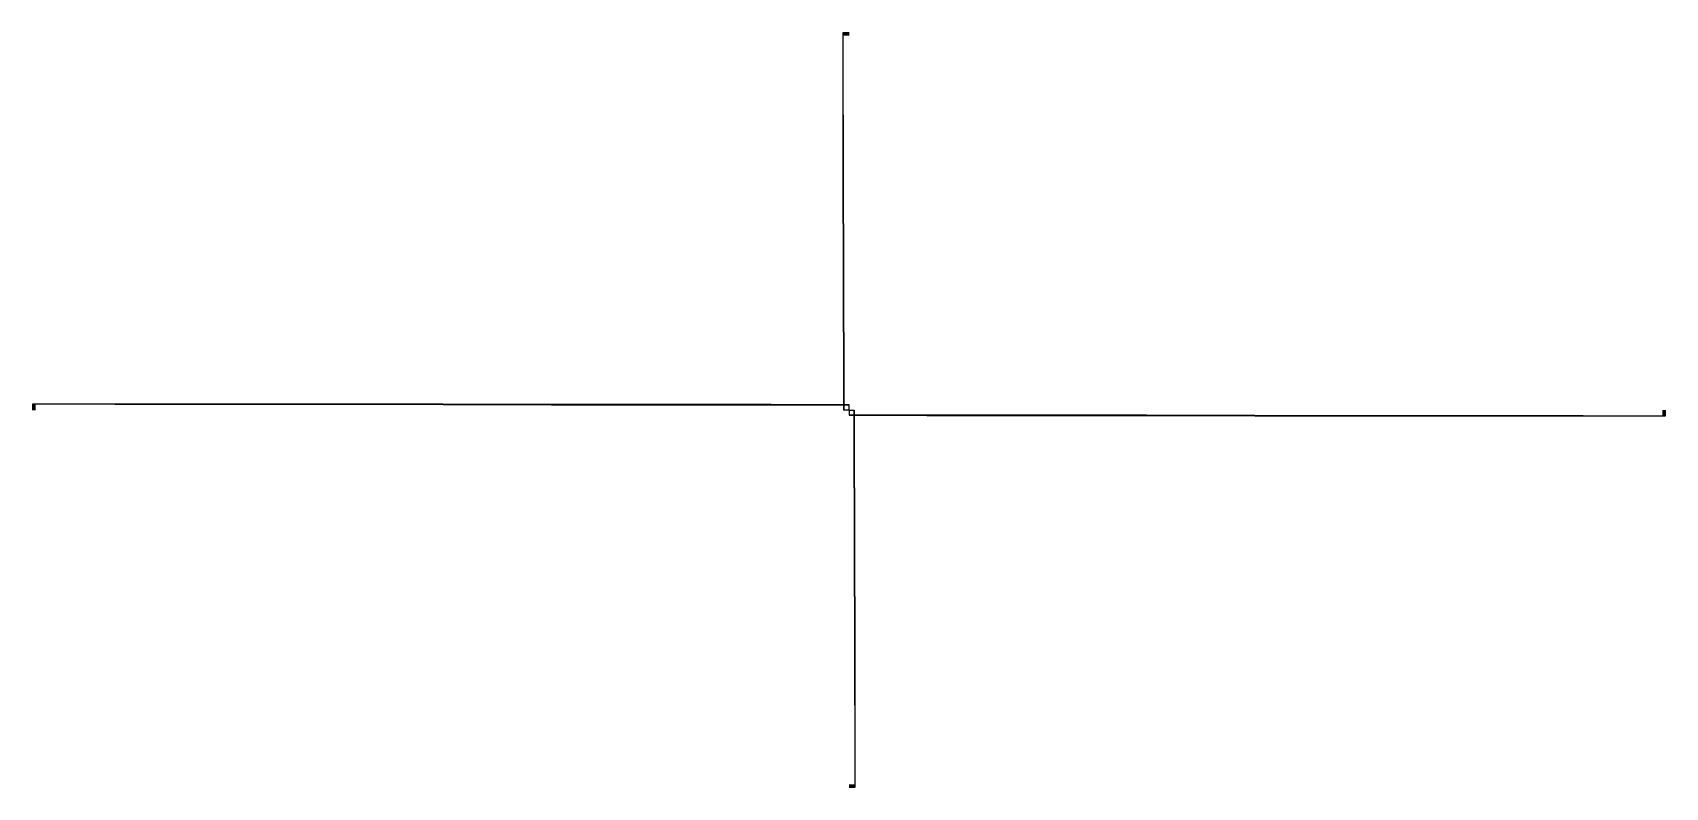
# Model space of a CAD drawing. Header units: metres. Extents: x -22308 to 22308, y -10308 to 10308.
import ezdxf

# ---------------------------------------------------------------- set-up
doc = ezdxf.new("R2010")
doc.units = ezdxf.units.M

# ---------------------------------------------------------------- blocks, each defined once
blk = doc.blocks.new('EE4_BEG_00-EE4_END_00-L')
blk.add_lwpolyline([(0, 0), (0, -132), (2126, -132), (2126, -140), (11094, -140), (11094, -148), (14062, -148), (14062, -156), (22252, -156), (22252, 0)])
blk = doc.blocks.new('EE4_BEG_01-EE4_END_01-L')
blk.add_lwpolyline([(0, 0), (0, -133), (2126, -133), (2126, -141), (11094, -141), (11094, -149), (14062, -149), (14062, -157), (22260, -157), (22260, 0)])
blk = doc.blocks.new('EE4_BEG_02-EE4_END_02-L')
blk.add_lwpolyline([(0, 0), (0, -134), (2126, -134), (2126, -142), (11094, -142), (11094, -150), (14062, -150), (14062, -158), (22268, -158), (22268, 0)])
blk = doc.blocks.new('EE4_BEG_03-EE4_END_03-L')
blk.add_lwpolyline([(0, 0), (0, -135), (2126, -135), (2126, -143), (11094, -143), (11094, -151), (14062, -151), (14062, -159), (22276, -159), (22276, 0)])
blk = doc.blocks.new('EE4_BEG_04-EE4_END_04-L')
blk.add_lwpolyline([(0, 0), (0, -136), (2126, -136), (2126, -144), (11094, -144), (11094, -152), (14062, -152), (14062, -160), (22284, -160), (22284, 0)])
blk = doc.blocks.new('EE4_BEG_05-EE4_END_05-L')
blk.add_lwpolyline([(0, 0), (0, -137), (2126, -137), (2126, -145), (11094, -145), (11094, -153), (14062, -153), (14062, -161), (22292, -161), (22292, 0)])
blk = doc.blocks.new('EE4_BEG_06-EE4_END_06-L')
blk.add_lwpolyline([(0, 0), (0, -138), (2126, -138), (2126, -146), (11094, -146), (11094, -154), (14062, -154), (14062, -162), (22300, -162), (22300, 0)])
blk = doc.blocks.new('EE4_BEG_07-EE4_END_07-L')
blk.add_lwpolyline([(0, 0), (0, -139), (2126, -139), (2126, -147), (11094, -147), (11094, -155), (14062, -155), (14062, -163), (22308, -163), (22308, 0)])
blk = doc.blocks.new('EE4_BEG_00-EE4_END_00-R')
blk.add_lwpolyline([(0, 0), (0, -132), (8126, -132), (8126, -140), (11094, -140), (11094, -148), (20062, -148), (20062, -156), (22252, -156), (22252, 0)])
blk = doc.blocks.new('EE4_BEG_01-EE4_END_01-R')
blk.add_lwpolyline([(0, 0), (0, -133), (8126, -133), (8126, -141), (11094, -141), (11094, -149), (20062, -149), (20062, -157), (22260, -157), (22260, 0)])
blk = doc.blocks.new('EE4_BEG_02-EE4_END_02-R')
blk.add_lwpolyline([(0, 0), (0, -134), (8126, -134), (8126, -142), (11094, -142), (11094, -150), (20062, -150), (20062, -158), (22268, -158), (22268, 0)])
blk = doc.blocks.new('EE4_BEG_03-EE4_END_03-R')
blk.add_lwpolyline([(0, 0), (0, -135), (8126, -135), (8126, -143), (11094, -143), (11094, -151), (20062, -151), (20062, -159), (22276, -159), (22276, 0)])
blk = doc.blocks.new('EE4_BEG_04-EE4_END_04-R')
blk.add_lwpolyline([(0, 0), (0, -136), (8126, -136), (8126, -144), (11094, -144), (11094, -152), (20062, -152), (20062, -160), (22284, -160), (22284, 0)])
blk = doc.blocks.new('EE4_BEG_05-EE4_END_05-R')
blk.add_lwpolyline([(0, 0), (0, -137), (8126, -137), (8126, -145), (11094, -145), (11094, -153), (20062, -153), (20062, -161), (22292, -161), (22292, 0)])
blk = doc.blocks.new('EE4_BEG_06-EE4_END_06-R')
blk.add_lwpolyline([(0, 0), (0, -138), (8126, -138), (8126, -146), (11094, -146), (11094, -154), (20062, -154), (20062, -162), (22300, -162), (22300, 0)])
blk = doc.blocks.new('EE4_BEG_07-EE4_END_07-R')
blk.add_lwpolyline([(0, 0), (0, -139), (8126, -139), (8126, -147), (11094, -147), (11094, -155), (20062, -155), (20062, -163), (22308, -163), (22308, 0)])
blk = doc.blocks.new('WW4_BEG_00-WW4_END_00-L')
blk.add_lwpolyline([(0, 0), (0, 132), (-8126, 132), (-8126, 140), (-11094, 140), (-11094, 148), (-20062, 148), (-20062, 156), (-22252, 156), (-22252, 0)])
blk = doc.blocks.new('WW4_BEG_01-WW4_END_01-L')
blk.add_lwpolyline([(0, 0), (0, 133), (-8126, 133), (-8126, 141), (-11094, 141), (-11094, 149), (-20062, 149), (-20062, 157), (-22260, 157), (-22260, 0)])
blk = doc.blocks.new('WW4_BEG_02-WW4_END_02-L')
blk.add_lwpolyline([(0, 0), (0, 134), (-8126, 134), (-8126, 142), (-11094, 142), (-11094, 150), (-20062, 150), (-20062, 158), (-22268, 158), (-22268, 0)])
blk = doc.blocks.new('WW4_BEG_03-WW4_END_03-L')
blk.add_lwpolyline([(0, 0), (0, 135), (-8126, 135), (-8126, 143), (-11094, 143), (-11094, 151), (-20062, 151), (-20062, 159), (-22276, 159), (-22276, 0)])
blk = doc.blocks.new('WW4_BEG_04-WW4_END_04-L')
blk.add_lwpolyline([(0, 0), (0, 136), (-8126, 136), (-8126, 144), (-11094, 144), (-11094, 152), (-20062, 152), (-20062, 160), (-22284, 160), (-22284, 0)])
blk = doc.blocks.new('WW4_BEG_05-WW4_END_05-L')
blk.add_lwpolyline([(0, 0), (0, 137), (-8126, 137), (-8126, 145), (-11094, 145), (-11094, 153), (-20062, 153), (-20062, 161), (-22292, 161), (-22292, 0)])
blk = doc.blocks.new('WW4_BEG_06-WW4_END_06-L')
blk.add_lwpolyline([(0, 0), (0, 138), (-8126, 138), (-8126, 146), (-11094, 146), (-11094, 154), (-20062, 154), (-20062, 162), (-22300, 162), (-22300, 0)])
blk = doc.blocks.new('WW4_BEG_07-WW4_END_07-L')
blk.add_lwpolyline([(0, 0), (0, 139), (-8126, 139), (-8126, 147), (-11094, 147), (-11094, 155), (-20062, 155), (-20062, 163), (-22308, 163), (-22308, 0)])
blk = doc.blocks.new('WW4_BEG_00-WW4_END_00-R')
blk.add_lwpolyline([(0, 0), (0, 132), (-2126, 132), (-2126, 140), (-11094, 140), (-11094, 148), (-14062, 148), (-14062, 156), (-22252, 156), (-22252, 0)])
blk = doc.blocks.new('WW4_BEG_01-WW4_END_01-R')
blk.add_lwpolyline([(0, 0), (0, 133), (-2126, 133), (-2126, 141), (-11094, 141), (-11094, 149), (-14062, 149), (-14062, 157), (-22260, 157), (-22260, 0)])
blk = doc.blocks.new('WW4_BEG_02-WW4_END_02-R')
blk.add_lwpolyline([(0, 0), (0, 134), (-2126, 134), (-2126, 142), (-11094, 142), (-11094, 150), (-14062, 150), (-14062, 158), (-22268, 158), (-22268, 0)])
blk = doc.blocks.new('WW4_BEG_03-WW4_END_03-R')
blk.add_lwpolyline([(0, 0), (0, 135), (-2126, 135), (-2126, 143), (-11094, 143), (-11094, 151), (-14062, 151), (-14062, 159), (-22276, 159), (-22276, 0)])
blk = doc.blocks.new('WW4_BEG_04-WW4_END_04-R')
blk.add_lwpolyline([(0, 0), (0, 136), (-2126, 136), (-2126, 144), (-11094, 144), (-11094, 152), (-14062, 152), (-14062, 160), (-22284, 160), (-22284, 0)])
blk = doc.blocks.new('WW4_BEG_05-WW4_END_05-R')
blk.add_lwpolyline([(0, 0), (0, 137), (-2126, 137), (-2126, 145), (-11094, 145), (-11094, 153), (-14062, 153), (-14062, 161), (-22292, 161), (-22292, 0)])
blk = doc.blocks.new('WW4_BEG_06-WW4_END_06-R')
blk.add_lwpolyline([(0, 0), (0, 138), (-2126, 138), (-2126, 146), (-11094, 146), (-11094, 154), (-14062, 154), (-14062, 162), (-22300, 162), (-22300, 0)])
blk = doc.blocks.new('WW4_BEG_07-WW4_END_07-R')
blk.add_lwpolyline([(0, 0), (0, 139), (-2126, 139), (-2126, 147), (-11094, 147), (-11094, 155), (-14062, 155), (-14062, 163), (-22308, 163), (-22308, 0)])
blk = doc.blocks.new('NN4_BEG_00-NN4_END_00')
blk.add_lwpolyline([(0, 0), (-132, 0), (-132, 2126), (-140, 2126), (-140, 5094), (-148, 5094), (-148, 8062), (-156, 8062), (-156, 10252), (0, 10252)])
blk = doc.blocks.new('NN4_BEG_01-NN4_END_01')
blk.add_lwpolyline([(0, 0), (-133, 0), (-133, 2126), (-141, 2126), (-141, 5094), (-149, 5094), (-149, 8062), (-157, 8062), (-157, 10260), (0, 10260)])
blk = doc.blocks.new('NN4_BEG_02-NN4_END_02')
blk.add_lwpolyline([(0, 0), (-134, 0), (-134, 2126), (-142, 2126), (-142, 5094), (-150, 5094), (-150, 8062), (-158, 8062), (-158, 10268), (0, 10268)])
blk = doc.blocks.new('NN4_BEG_03-NN4_END_03')
blk.add_lwpolyline([(0, 0), (-135, 0), (-135, 2126), (-143, 2126), (-143, 5094), (-151, 5094), (-151, 8062), (-159, 8062), (-159, 10276), (0, 10276)])
blk = doc.blocks.new('NN4_BEG_04-NN4_END_04')
blk.add_lwpolyline([(0, 0), (-136, 0), (-136, 2126), (-144, 2126), (-144, 5094), (-152, 5094), (-152, 8062), (-160, 8062), (-160, 10284), (0, 10284)])
blk = doc.blocks.new('NN4_BEG_05-NN4_END_05')
blk.add_lwpolyline([(0, 0), (-137, 0), (-137, 2126), (-145, 2126), (-145, 5094), (-153, 5094), (-153, 8062), (-161, 8062), (-161, 10292), (0, 10292)])
blk = doc.blocks.new('NN4_BEG_06-NN4_END_06')
blk.add_lwpolyline([(0, 0), (-138, 0), (-138, 2126), (-146, 2126), (-146, 5094), (-154, 5094), (-154, 8062), (-162, 8062), (-162, 10300), (0, 10300)])
blk = doc.blocks.new('NN4_BEG_07-NN4_END_07')
blk.add_lwpolyline([(0, 0), (-139, 0), (-139, 2126), (-147, 2126), (-147, 5094), (-155, 5094), (-155, 8062), (-163, 8062), (-163, 10308), (0, 10308)])
blk = doc.blocks.new('SS4_BEG_00-SS4_END_00')
blk.add_lwpolyline([(0, 0), (132, 0), (132, -2126), (140, -2126), (140, -5094), (148, -5094), (148, -8062), (156, -8062), (156, -10252), (0, -10252)])
blk = doc.blocks.new('SS4_BEG_01-SS4_END_01')
blk.add_lwpolyline([(0, 0), (133, 0), (133, -2126), (141, -2126), (141, -5094), (149, -5094), (149, -8062), (157, -8062), (157, -10260), (0, -10260)])
blk = doc.blocks.new('SS4_BEG_02-SS4_END_02')
blk.add_lwpolyline([(0, 0), (134, 0), (134, -2126), (142, -2126), (142, -5094), (150, -5094), (150, -8062), (158, -8062), (158, -10268), (0, -10268)])
blk = doc.blocks.new('SS4_BEG_03-SS4_END_03')
blk.add_lwpolyline([(0, 0), (135, 0), (135, -2126), (143, -2126), (143, -5094), (151, -5094), (151, -8062), (159, -8062), (159, -10276), (0, -10276)])
blk = doc.blocks.new('SS4_BEG_04-SS4_END_04')
blk.add_lwpolyline([(0, 0), (136, 0), (136, -2126), (144, -2126), (144, -5094), (152, -5094), (152, -8062), (160, -8062), (160, -10284), (0, -10284)])
blk = doc.blocks.new('SS4_BEG_05-SS4_END_05')
blk.add_lwpolyline([(0, 0), (137, 0), (137, -2126), (145, -2126), (145, -5094), (153, -5094), (153, -8062), (161, -8062), (161, -10292), (0, -10292)])
blk = doc.blocks.new('SS4_BEG_06-SS4_END_06')
blk.add_lwpolyline([(0, 0), (138, 0), (138, -2126), (146, -2126), (146, -5094), (154, -5094), (154, -8062), (162, -8062), (162, -10300), (0, -10300)])
blk = doc.blocks.new('SS4_BEG_07-SS4_END_07')
blk.add_lwpolyline([(0, 0), (139, 0), (139, -2126), (147, -2126), (147, -5094), (155, -5094), (155, -8062), (163, -8062), (163, -10308), (0, -10308)])

msp = doc.modelspace()

# ---------------------------------------------------------------- block references
for name in ['NN4_BEG_07-NN4_END_07', 'NN4_BEG_06-NN4_END_06', 'NN4_BEG_05-NN4_END_05', 'NN4_BEG_04-NN4_END_04', 'NN4_BEG_03-NN4_END_03', 'NN4_BEG_02-NN4_END_02', 'NN4_BEG_01-NN4_END_01', 'NN4_BEG_00-NN4_END_00', 'WW4_BEG_07-WW4_END_07-L', 'WW4_BEG_07-WW4_END_07-R', 'WW4_BEG_06-WW4_END_06-L', 'WW4_BEG_06-WW4_END_06-R', 'WW4_BEG_05-WW4_END_05-L', 'WW4_BEG_05-WW4_END_05-R', 'WW4_BEG_04-WW4_END_04-L', 'WW4_BEG_04-WW4_END_04-R', 'WW4_BEG_03-WW4_END_03-L', 'WW4_BEG_03-WW4_END_03-R', 'WW4_BEG_02-WW4_END_02-L', 'WW4_BEG_02-WW4_END_02-R', 'WW4_BEG_01-WW4_END_01-L', 'WW4_BEG_01-WW4_END_01-R', 'WW4_BEG_00-WW4_END_00-L', 'WW4_BEG_00-WW4_END_00-R', 'EE4_BEG_00-EE4_END_00-L', 'EE4_BEG_01-EE4_END_01-L', 'EE4_BEG_02-EE4_END_02-L', 'EE4_BEG_03-EE4_END_03-L', 'EE4_BEG_04-EE4_END_04-L', 'EE4_BEG_05-EE4_END_05-L', 'EE4_BEG_06-EE4_END_06-L', 'EE4_BEG_07-EE4_END_07-L', 'EE4_BEG_00-EE4_END_00-R', 'EE4_BEG_01-EE4_END_01-R', 'EE4_BEG_02-EE4_END_02-R', 'EE4_BEG_03-EE4_END_03-R', 'EE4_BEG_04-EE4_END_04-R', 'EE4_BEG_05-EE4_END_05-R', 'EE4_BEG_06-EE4_END_06-R', 'EE4_BEG_07-EE4_END_07-R', 'SS4_BEG_00-SS4_END_00', 'SS4_BEG_01-SS4_END_01', 'SS4_BEG_02-SS4_END_02', 'SS4_BEG_03-SS4_END_03', 'SS4_BEG_04-SS4_END_04', 'SS4_BEG_05-SS4_END_05', 'SS4_BEG_06-SS4_END_06', 'SS4_BEG_07-SS4_END_07']:
    msp.add_blockref(name, (0, 0))

doc.saveas('drawing.dxf')
